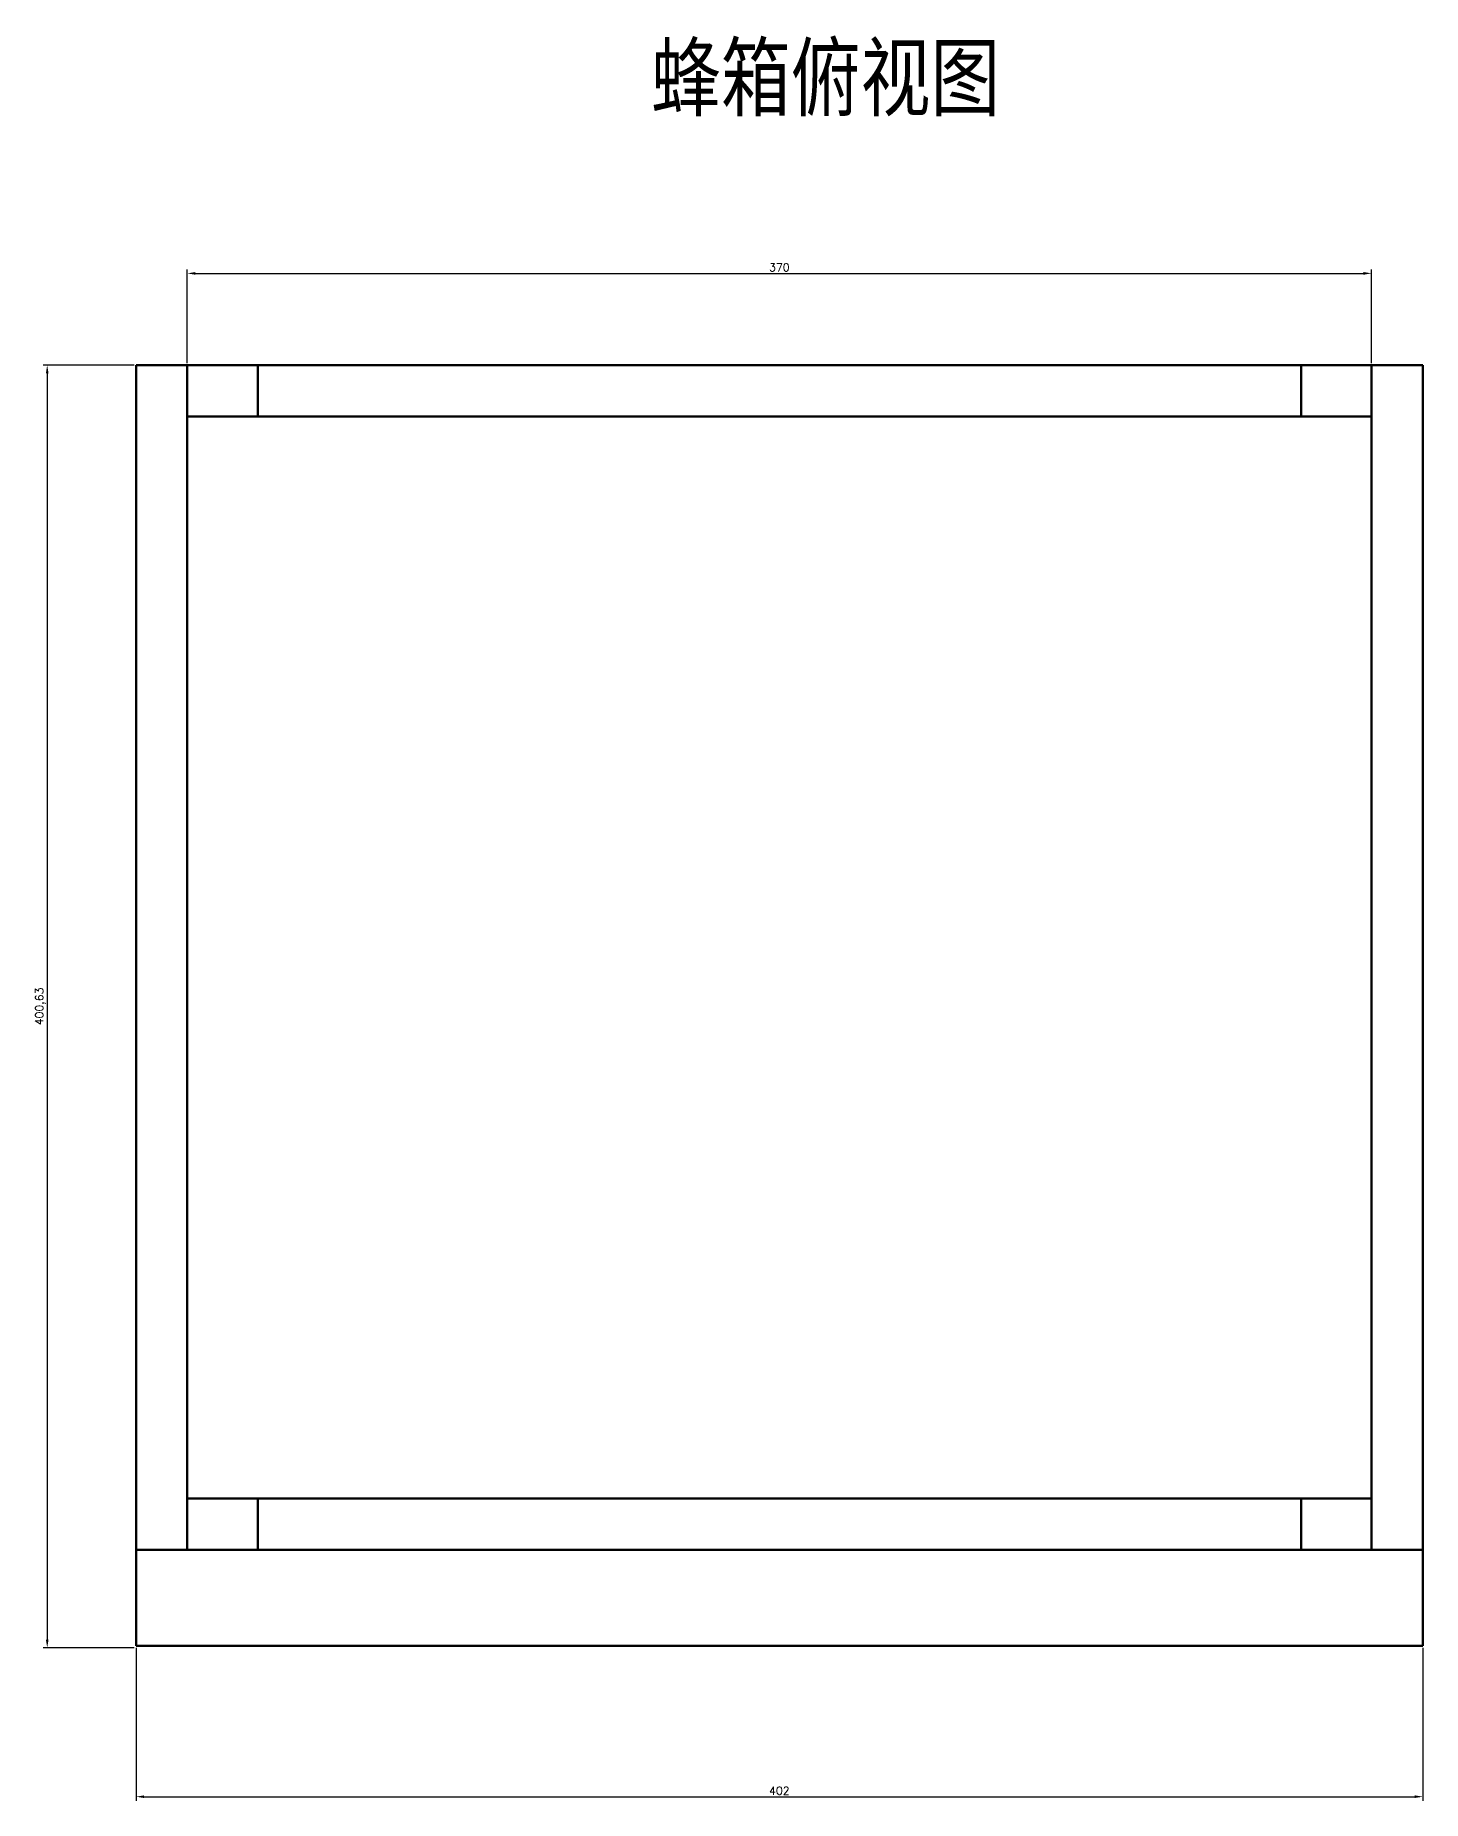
# Model space of a CAD drawing. Header units: millimetres. Extents: x 943 to 1915, y -332 to 843.
# Drawn here: x 963 to 1397, y -332 to 219 of the extents above; entities that cross this region are included whole.
import ezdxf

# ---------------------------------------------------------------- set-up
doc = ezdxf.new("R2010")
doc.units = ezdxf.units.MM
doc.header["$LTSCALE"] = 0.38
doc.layers.add('细实线', color=7, linetype='Continuous', lineweight=20)
doc.styles.get("Standard").update_dxf_attribs({"font": 'txt', "bigfont": 'gbcbig.shx'})
doc.styles.add('工程图中的汉字', font='simfang.ttf', dxfattribs={"width": 0.8})
doc.dimstyles.new('ISO-25', dxfattribs={"dimtxt": 2.5, "dimasz": 2.5, "dimexe": 1.25, "dimexo": 0.625, "dimtad": 1, "dimtxsty": 'Standard', "dimcen": 2.5, "dimadec": 0, "dimazin": 0, "dimtfac": 1, "dimtmove": 0, "dimatfit": 3, "dimfxl": 1, "dimarcsym": 0})

# ---------------------------------------------------------------- blocks, each defined once
blk = doc.blocks.new('*D36')
at = {"layer": 'Defpoints', "color": 0, "lineweight": 50}
for p in [(994.94, -283.77), (1396.94, -283.77), (1396.94, -330.91)]:
    blk.add_point(p, dxfattribs=at)
at = {"layer": '细实线', "color": 0, "lineweight": -2}
for p, q in [((994.94, -284.39), (994.94, -332.16)), ((1396.94, -284.39), (1396.94, -332.16)), ((997.44, -330.91), (1394.44, -330.91))]:
    blk.add_line(p, q, dxfattribs=at)
at = {"layer": '细实线', "color": 0, "lineweight": 50}
for points in [[(997.44, -330.49), (997.44, -331.32), (994.94, -330.91)], [(1394.44, -330.49), (1394.44, -331.32), (1396.94, -330.91)]]:
    blk.add_solid(points, dxfattribs=at)
at = {"layer": '细实线', "color": 0, "lineweight": 20, "insert": (1195.94, -329.03), "char_height": 2.5, "attachment_point": 5}
blk.add_mtext('402', dxfattribs=at)
blk = doc.blocks.new('*D37')
at = {"layer": 'Defpoints', "color": 0, "lineweight": 50}
for p in [(994.94, 116.23), (967.18, -284.39), (994.94, -284.39)]:
    blk.add_point(p, dxfattribs=at)
at = {"layer": '细实线', "color": 0, "lineweight": -2}
for p, q in [((994.32, 116.23), (965.93, 116.23)), ((967.18, 113.73), (967.18, -281.89)), ((994.32, -284.39), (965.93, -284.39))]:
    blk.add_line(p, q, dxfattribs=at)
at = {"layer": '细实线', "color": 0, "lineweight": 50}
for points in [[(966.77, 113.73), (967.6, 113.73), (967.18, 116.23)], [(966.77, -281.89), (967.6, -281.89), (967.18, -284.39)]]:
    blk.add_solid(points, dxfattribs=at)
at = {"layer": '细实线', "color": 0, "lineweight": 20, "insert": (965.1, -84.08), "char_height": 2.5, "attachment_point": 5, "rotation": 90}
blk.add_mtext('400,63', dxfattribs=at)
blk = doc.blocks.new('*D38')
at = {"layer": 'Defpoints', "color": 0, "lineweight": 50}
for p in [(1380.94, 144.9), (1010.94, 116.23), (1380.94, 116.23)]:
    blk.add_point(p, dxfattribs=at)
at = {"layer": '细实线', "color": 0, "lineweight": -2}
for p, q in [((1010.94, 116.86), (1010.94, 146.15)), ((1013.44, 144.9), (1378.44, 144.9)), ((1380.94, 116.86), (1380.94, 146.15))]:
    blk.add_line(p, q, dxfattribs=at)
at = {"layer": '细实线', "color": 0, "lineweight": 50}
for points in [[(1013.44, 145.32), (1013.44, 144.48), (1010.94, 144.9)], [(1378.44, 145.32), (1378.44, 144.48), (1380.94, 144.9)]]:
    blk.add_solid(points, dxfattribs=at)
at = {"layer": '细实线', "color": 0, "lineweight": 20, "insert": (1195.94, 146.78), "char_height": 2.5, "attachment_point": 5}
blk.add_mtext('370', dxfattribs=at)

msp = doc.modelspace()

# ---------------------------------------------------------------- linework, layer by layer
at = {"layer": '细实线', "lineweight": 50}
for p, q in [((994.942, 116.234), (994.942, -283.766)), ((1396.942, 116.234), (994.942, 116.234)), ((1010.942, 116.234), (1010.942, -253.766)), ((1032.942, 116.234), (1032.942, 100.234)), ((1358.942, 116.234), (1358.942, 100.234)), ((1380.942, 116.234), (1380.942, -253.766)), ((1396.942, -283.766), (1396.942, 116.234)), ((1010.942, 100.234), (1380.942, 100.234)), ((1010.942, -237.766), (1380.942, -237.766)), ((1032.942, -253.766), (1032.942, -237.766)), ((1358.942, -253.766), (1358.942, -237.766)), ((994.942, -253.766), (1396.942, -253.766)), ((994.942, -283.766), (1396.942, -283.766))]:
    msp.add_line(p, q, dxfattribs=at)

# ---------------------------------------------------------------- texts
at = {"layer": '细实线', "lineweight": 20, "insert": (1155.839, 216.13), "char_height": 20, "attachment_point": 1, "style": '工程图中的汉字'}
msp.add_mtext_dynamic_manual_height_columns('蜂箱俯视图', width=136.10573, gutter_width=27.735, heights=[0], dxfattribs=at)

# ---------------------------------------------------------------- dimensions: what is measured, and where the dimension line sits
at = {"layer": '细实线', "lineweight": 20}
for base, p1, p2, picture, middle in [((1380.942, 144.9), (1010.942, 116.234), (1380.942, 116.234), '*D38', (1195.942, 146.775)), ((1396.942, -330.907), (994.942, -283.766), (1396.942, -283.766), '*D36', (1195.942, -329.032))]:
    dim = msp.add_linear_dim(base=base, p1=p1, p2=p2, dimstyle='ISO-25', dxfattribs=at)
    dim.commit()
    dim.dimension.update_dxf_attribs({"geometry": picture, "text_midpoint": middle})
dim = msp.add_linear_dim(base=(967.183010831, -284.391091122), p1=(994.942048189, 116.233908878), p2=(994.942048189, -284.391091122), angle=90, dimstyle='ISO-25', dxfattribs=at)
dim.commit()
dim.dimension.update_dxf_attribs({"geometry": '*D37', "text_midpoint": (965.099677498, -84.078591122)})

doc.saveas('drawing.dxf')
